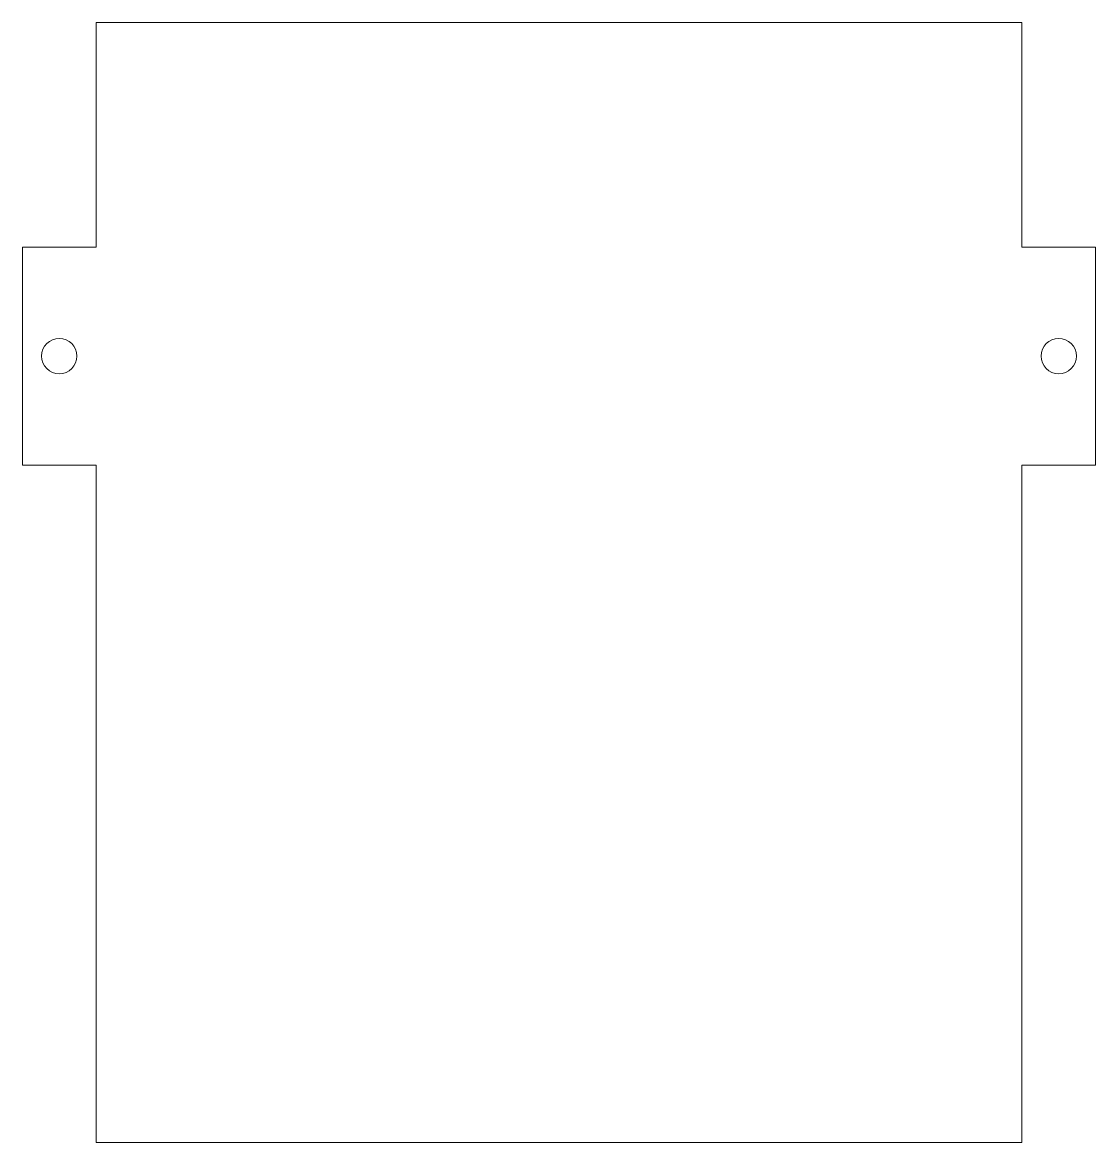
# Model space of a CAD drawing. Header units: inches. Extents: x -1.83 to 1.81, y -3.79 to 0.01.
import ezdxf

# ---------------------------------------------------------------- set-up
doc = ezdxf.new("R2010")
doc.units = ezdxf.units.IN
doc.header["$MEASUREMENT"] = 0

msp = doc.modelspace()

# ---------------------------------------------------------------- linework, layer by layer
at = {"color": 7, "linetype": 'Continuous', "lineweight": 15}
for p, q in [((-1.5775, -0.7508), (-1.5775, 0.0112)), ((-1.5775, 0.0112), (1.5625, 0.0112)), ((1.5625, -0.7508), (1.5625, 0.0112)), ((-1.8275, -0.7508), (-1.8275, -1.4908)), ((-1.8275, -0.7508), (-1.5775, -0.7508)), ((1.8125, -0.7508), (1.5625, -0.7508)), ((1.8125, -0.7508), (1.8125, -1.4908)), ((-1.5775, -1.4908), (-1.8275, -1.4908)), ((-1.5775, -3.7888), (-1.5775, -1.4908)), ((1.5625, -1.4908), (1.8125, -1.4908)), ((1.5625, -3.7888), (1.5625, -1.4908)), ((1.5625, -3.7888), (-1.5775, -3.7888))]:
    msp.add_line(p, q, dxfattribs=at)
for centre in [(-1.7025, -1.1208), (1.6875, -1.1208)]:
    msp.add_circle(centre, 0.06, dxfattribs=at)

doc.saveas('drawing.dxf')
